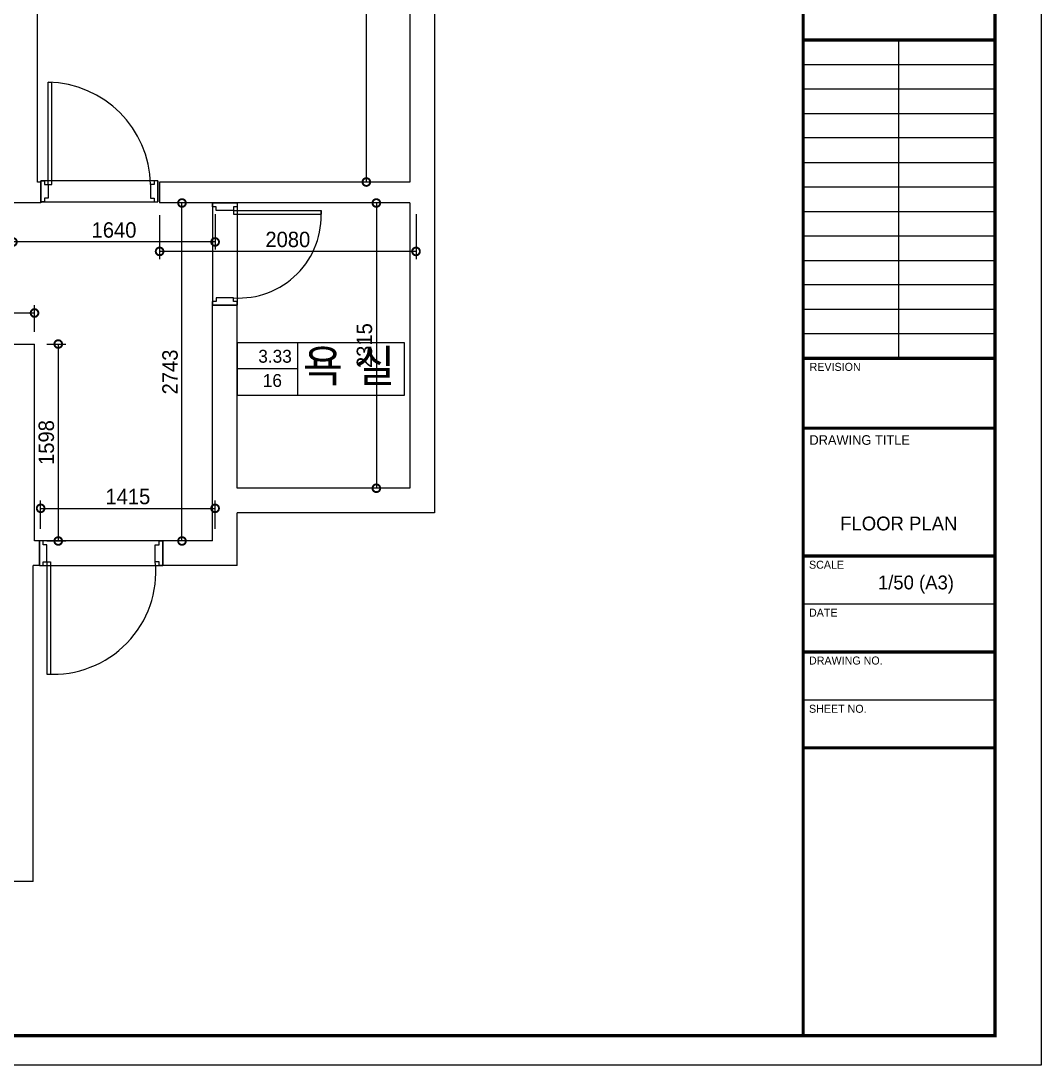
# Model space of a CAD drawing. Header units: inches. Extents: x 88414 to 587042, y -693500 to 27778.
# Drawn here: x 101404 to 109681, y -3468 to 5006 of the extents above; entities that cross this region are included whole.
import ezdxf

# ---------------------------------------------------------------- set-up
doc = ezdxf.new("R2010")
doc.units = ezdxf.units.IN
doc.header["$LTSCALE"] = 50
doc.header["$MEASUREMENT"] = 0
for name, color, linetype in [('TB', 7, 'Continuous'), ('가구', 1, 'Continuous'), ('도면층2', 2, 'Continuous'), ('도면층4', 4, 'Continuous'), ('도면층5', 5, 'Continuous'), ('치수', 7, 'Continuous'), ('텍스트', 4, 'Continuous')]:
    doc.layers.add(name, color=color, linetype=linetype)
doc.styles.add('TITLE_BLOCK_01', font='', dxfattribs={"height": 2.5})
doc.styles.add('스타일1', font='HY울릉도M.TTF')
doc.styles.add('휴먼엑스포', font='Expo M.ttf')
doc.styles.get('TITLE_BLOCK_01').set_extended_font_data('AvantGarde Bk BT')
doc.dimstyles.new('50', dxfattribs={"dimscale": 50, "dimtxt": 2.5, "dimasz": 2.5, "dimexe": 1.25, "dimexo": 2, "dimtad": 1, "dimtxsty": '스타일1', "dimblk": 'DOTSMALL', "dimcen": 2.5, "dimclrd": 1, "dimclre": 1, "dimclrt": 2, "dimadec": 0, "dimazin": 0, "dimtfac": 1, "dimtix": 1, "dimtmove": 0, "dimatfit": 3, "dimldrblk": 'DOTSMALL', "dimfxl": 0, "dimarcsym": 0})

# ---------------------------------------------------------------- blocks, each defined once
blk = doc.blocks.new('_DOTSMALL')
at = {"color": 0, "linetype": 'ByBlock', "const_width": 0.5}
blk.add_lwpolyline([(-0.0625, 0, 1), (0.0625, 0, 1)], format="xyb", close=True, dxfattribs=at)
blk = doc.blocks.new('*D10')
at = {"layer": 'Defpoints', "color": 0}
for p in [(102711.1, 3528.7), (103009.9, 3528.7), (102959.9, 785.7)]:
    blk.add_point(p, dxfattribs=at)
at = {"layer": '치수', "color": 1, "lineweight": -2}
for p, q in [((102909.9, 3528.7), (102648.6, 3528.7)), ((102711.1, 785.7), (102711.1, 3528.7)), ((102859.9, 785.7), (102648.6, 785.7))]:
    blk.add_line(p, q, dxfattribs=at)
at = {"layer": '치수', "color": 1, "lineweight": -2, "xscale": 125, "yscale": 125, "zscale": 125}
for p, rotation in [((102711.1, 3528.7), 90), ((102711.1, 785.7), 270)]:
    blk.add_blockref('_DOTSMALL', p, dxfattribs=dict(at, rotation=rotation))
at = {"layer": '치수', "color": 2, "insert": (102614.9, 2157.2), "char_height": 125, "attachment_point": 5, "rotation": 90, "style": '스타일1'}
blk.add_mtext('2743', dxfattribs=at)
blk = doc.blocks.new('*D11')
at = {"layer": 'Defpoints', "color": 0}
for p in [(101339.9, 3528.7), (102979.9, 3538.7), (101339.9, 3212.4)]:
    blk.add_point(p, dxfattribs=at)
at = {"layer": '치수', "color": 1, "lineweight": -2}
for p, q in [((101339.9, 3428.7), (101339.9, 3149.9)), ((102979.9, 3438.7), (102979.9, 3149.9)), ((102979.9, 3212.4), (101339.9, 3212.4))]:
    blk.add_line(p, q, dxfattribs=at)
at = {"layer": '치수', "color": 1, "lineweight": -2, "xscale": 125, "yscale": 125, "zscale": 125, "rotation": 180}
blk.add_blockref('_DOTSMALL', (101339.9, 3212.4), dxfattribs=at)
at = {"layer": '치수', "color": 1, "lineweight": -2, "xscale": 125, "yscale": 125, "zscale": 125}
blk.add_blockref('_DOTSMALL', (102979.9, 3212.4), dxfattribs=at)
at = {"layer": '치수', "color": 2, "insert": (102159.9, 3308.7), "char_height": 125, "attachment_point": 5, "style": '스타일1'}
blk.add_mtext('1640', dxfattribs=at)
blk = doc.blocks.new('*D26')
at = {"layer": 'Defpoints', "color": 0}
for p in [(101514.9, 2635.9), (99074.9, 2383.7), (101514.9, 2383.7)]:
    blk.add_point(p, dxfattribs=at)
at = {"layer": '치수', "color": 1, "lineweight": -2}
for p, q in [((99074.9, 2483.7), (99074.9, 2698.4)), ((99074.9, 2635.9), (101514.9, 2635.9)), ((101514.9, 2483.7), (101514.9, 2698.4))]:
    blk.add_line(p, q, dxfattribs=at)
at = {"layer": '치수', "color": 1, "lineweight": -2, "xscale": 125, "yscale": 125, "zscale": 125, "rotation": 180}
blk.add_blockref('_DOTSMALL', (99074.9, 2635.9), dxfattribs=at)
at = {"layer": '치수', "color": 1, "lineweight": -2, "xscale": 125, "yscale": 125, "zscale": 125}
blk.add_blockref('_DOTSMALL', (101514.9, 2635.9), dxfattribs=at)
at = {"layer": '치수', "color": 2, "insert": (100294.9, 2732.2), "char_height": 125, "attachment_point": 5, "style": '스타일1'}
blk.add_mtext('2440', dxfattribs=at)
blk = doc.blocks.new('*D27')
at = {"layer": 'Defpoints', "color": 0}
for p in [(101514.9, 2383.7), (101514.9, 785.7), (101707.5, 785.7)]:
    blk.add_point(p, dxfattribs=at)
at = {"layer": '치수', "color": 1, "lineweight": -2}
for p, q in [((101614.9, 2383.7), (101770, 2383.7)), ((101707.5, 2383.7), (101707.5, 785.7)), ((101614.9, 785.7), (101770, 785.7))]:
    blk.add_line(p, q, dxfattribs=at)
at = {"layer": '치수', "color": 1, "lineweight": -2, "xscale": 125, "yscale": 125, "zscale": 125}
for p, rotation in [((101707.5, 2383.7), 90), ((101707.5, 785.7), 270)]:
    blk.add_blockref('_DOTSMALL', p, dxfattribs=dict(at, rotation=rotation))
at = {"layer": '치수', "color": 2, "insert": (101611.3, 1584.7), "char_height": 125, "attachment_point": 5, "rotation": 90, "style": '스타일1'}
blk.add_mtext('1598', dxfattribs=at)
blk = doc.blocks.new('*D28')
at = {"layer": 'Defpoints', "color": 0}
for p in [(102979.9, 1050.7), (101564.9, 785.7), (102979.9, 785.7)]:
    blk.add_point(p, dxfattribs=at)
at = {"layer": '치수', "color": 1, "lineweight": -2}
for p, q in [((101564.9, 885.7), (101564.9, 1113.2)), ((102979.9, 885.7), (102979.9, 1113.2)), ((101564.9, 1050.7), (102979.9, 1050.7))]:
    blk.add_line(p, q, dxfattribs=at)
at = {"layer": '치수', "color": 1, "lineweight": -2, "xscale": 125, "yscale": 125, "zscale": 125, "rotation": 180}
blk.add_blockref('_DOTSMALL', (101564.9, 1050.7), dxfattribs=at)
at = {"layer": '치수', "color": 1, "lineweight": -2, "xscale": 125, "yscale": 125, "zscale": 125}
blk.add_blockref('_DOTSMALL', (102979.9, 1050.7), dxfattribs=at)
at = {"layer": '치수', "color": 2, "insert": (102272.4, 1145.7), "char_height": 125, "attachment_point": 5, "style": '스타일1'}
blk.add_mtext('1415', dxfattribs=at)
blk = doc.blocks.new('*D29')
at = {"layer": 'Defpoints', "color": 0}
for p in [(104206.9, 7018.7), (104559.9, 7018.7), (104559.9, 3698.7)]:
    blk.add_point(p, dxfattribs=at)
at = {"layer": '치수', "color": 1, "lineweight": -2}
for p, q in [((104459.9, 7018.7), (104144.4, 7018.7)), ((104206.9, 3698.7), (104206.9, 7018.7)), ((104459.9, 3698.7), (104144.4, 3698.7))]:
    blk.add_line(p, q, dxfattribs=at)
at = {"layer": '치수', "color": 1, "lineweight": -2, "xscale": 125, "yscale": 125, "zscale": 125}
for p, rotation in [((104206.9, 7018.7), 90), ((104206.9, 3698.7), 270)]:
    blk.add_blockref('_DOTSMALL', p, dxfattribs=dict(at, rotation=rotation))
at = {"layer": '치수', "color": 2, "insert": (104110.6, 5358.7), "char_height": 125, "attachment_point": 5, "rotation": 90, "style": '스타일1'}
blk.add_mtext('3320', dxfattribs=at)
blk = doc.blocks.new('*D31')
at = {"layer": 'Defpoints', "color": 0}
for p in [(104559.9, 3528.7), (104288.1, 1213.7), (104559.9, 1213.7)]:
    blk.add_point(p, dxfattribs=at)
at = {"layer": '치수', "color": 1, "lineweight": -2}
for p, q in [((104459.9, 3528.7), (104225.6, 3528.7)), ((104288.1, 3528.7), (104288.1, 1213.7)), ((104459.9, 1213.7), (104225.6, 1213.7))]:
    blk.add_line(p, q, dxfattribs=at)
at = {"layer": '치수', "color": 1, "lineweight": -2, "xscale": 125, "yscale": 125, "zscale": 125}
for p, rotation in [((104288.1, 3528.7), 90), ((104288.1, 1213.7), 270)]:
    blk.add_blockref('_DOTSMALL', p, dxfattribs=dict(at, rotation=rotation))
at = {"layer": '치수', "color": 2, "insert": (104191.9, 2371.2), "char_height": 125, "attachment_point": 5, "rotation": 90, "style": '스타일1'}
blk.add_mtext('2315', dxfattribs=at)
blk = doc.blocks.new('*D32')
at = {"layer": 'Defpoints', "color": 0}
for p in [(102529.9, 3528.7), (104609.9, 3538.7), (102529.9, 3135.7)]:
    blk.add_point(p, dxfattribs=at)
at = {"layer": '치수', "color": 1, "lineweight": -2}
for p, q in [((102529.9, 3428.7), (102529.9, 3073.2)), ((104609.9, 3438.7), (104609.9, 3073.2)), ((104609.9, 3135.7), (102529.9, 3135.7))]:
    blk.add_line(p, q, dxfattribs=at)
at = {"layer": '치수', "color": 1, "lineweight": -2, "xscale": 125, "yscale": 125, "zscale": 125, "rotation": 180}
blk.add_blockref('_DOTSMALL', (102529.9, 3135.7), dxfattribs=at)
at = {"layer": '치수', "color": 1, "lineweight": -2, "xscale": 125, "yscale": 125, "zscale": 125}
blk.add_blockref('_DOTSMALL', (104609.9, 3135.7), dxfattribs=at)
at = {"layer": '치수', "color": 2, "insert": (103569.9, 3232), "char_height": 125, "attachment_point": 5, "style": '스타일1'}
blk.add_mtext('2080', dxfattribs=at)

msp = doc.modelspace()

# ---------------------------------------------------------------- linework, layer by layer
at = {"layer": 'TB'}
for p, q in [((108523.315, 4851.634), (108523.315, 2268.121)), ((107750.796, 4652.902), (109307.473, 4652.902)), ((107750.796, 4652.902), (109307.473, 4652.902)), ((107750.796, 4454.171), (109307.473, 4454.171)), ((107750.796, 4454.171), (109307.473, 4454.171)), ((107750.796, 4255.439), (109307.473, 4255.439)), ((107750.796, 4255.439), (109307.473, 4255.439)), ((109307.473, 4056.707), (107750.796, 4056.707)), ((107750.796, 3857.975), (109307.473, 3857.975)), ((107750.796, 3857.975), (109307.473, 3857.975)), ((107750.796, 3659.244), (109307.473, 3659.244)), ((107750.796, 3659.244), (109307.473, 3659.244)), ((107750.796, 3460.512), (109307.473, 3460.512)), ((107750.796, 3460.512), (109307.473, 3460.512)), ((107750.796, 3261.78), (109307.473, 3261.78)), ((107750.796, 3261.78), (109307.473, 3261.78)), ((107750.796, 3063.048), (109307.473, 3063.048)), ((107750.796, 3063.048), (109307.473, 3063.048)), ((109307.473, 2864.317), (107750.796, 2864.317)), ((109307.473, 2665.585), (107750.796, 2665.585)), ((109307.473, 2466.853), (107750.796, 2466.853)), ((109307.473, 2466.853), (107750.796, 2466.853))]:
    msp.add_line(p, q, dxfattribs=at)
at = {"layer": 'TB', "const_width": 25.945}
msp.add_lwpolyline([(88811.223, -3227.988), (109307.473, -3227.988), (109307.473, 10382.388), (88811.223, 10382.388)], close=True, dxfattribs=at)
for points in [[(107750.796, -3227.988), (107750.796, 10382.388)], [(109301.654, 4851.634), (107744.977, 4851.634)], [(109307.473, 4851.634), (107750.796, 4851.634)], [(107750.796, 2268.121), (109307.473, 2268.121)], [(107750.796, 1701.49), (109307.473, 1701.49)], [(107750.796, 663.705), (109307.473, 663.705)], [(107750.796, -114.633), (109307.473, -114.633)], [(107750.796, -892.972), (109307.473, -892.972)]]:
    msp.add_lwpolyline(points, dxfattribs=at)
at = {"layer": 'TB'}
for points in [[(107750.796, 274.536), (109307.473, 274.536)], [(107750.796, -503.803), (109307.473, -503.803)]]:
    msp.add_lwpolyline(points, dxfattribs=at)
at = {"layer": '가구'}
msp.add_lwpolyline([(88414.193, 10711.743), (109680.85, 10711.743), (109680.85, -3467.52), (88414.193, -3467.52)], close=True, dxfattribs=at)
at = {"layer": '도면층2'}
for p, q in [((104759.947, 8388.717), (104759.947, 1013.717)), ((101539.947, 3698.717), (101539.947, 7018.717)), ((104559.947, 7018.717), (104559.947, 3698.717)), ((101564.947, 3698.717), (101539.947, 3698.717)), ((101564.947, 3698.717), (101564.947, 3528.717)), ((104559.947, 3698.717), (102529.947, 3698.717)), ((102529.947, 3698.717), (102529.947, 3528.717)), ((101564.947, 3528.717), (101339.947, 3528.717)), ((104559.947, 3528.717), (102529.947, 3528.717)), ((104559.947, 3528.717), (104559.947, 1213.717)), ((102959.947, 785.717), (102959.947, 2728.717)), ((103159.947, 1213.717), (103159.947, 2728.717)), ((98924.947, 2383.717), (101514.947, 2383.717)), ((101514.947, 785.717), (101514.947, 2383.717)), ((104559.947, 1213.717), (103159.947, 1213.717)), ((104759.947, 1013.717), (103159.947, 1013.717)), ((103159.947, 585.717), (103159.947, 1013.717)), ((101554.947, 785.717), (101514.947, 785.717)), ((101554.947, 585.717), (101554.947, 785.717)), ((102959.947, 785.717), (102554.947, 785.717)), ((102554.947, 585.717), (102554.947, 785.717)), ((101504.947, -1976.283), (101504.947, 585.717)), ((101554.947, 585.717), (101504.947, 585.717)), ((103159.947, 585.717), (102554.947, 585.717)), ((101504.947, -1976.283), (100289.947, -1976.283))]:
    msp.add_line(p, q, dxfattribs=at)
at = {"layer": '도면층4'}
for p, q in [((101624.947, 3678.717), (101624.947, 4508.717)), ((101624.947, 4508.717), (101654.947, 4508.717)), ((101654.947, 3678.717), (101654.947, 4508.162)), ((102514.947, 3708.717), (101564.947, 3708.717)), ((101564.947, 3708.717), (101564.947, 3538.717)), ((101624.947, 3678.717), (101654.947, 3678.717)), ((102514.947, 3538.717), (102514.947, 3708.717)), ((102514.947, 3708.717), (102514.947, 3538.717)), ((101564.947, 3538.717), (102514.947, 3538.717)), ((102959.947, 3528.717), (103159.947, 3528.717)), ((103159.947, 3528.717), (102959.947, 3528.717)), ((102959.947, 3498.717), (102959.947, 3528.717)), ((102959.947, 3528.717), (102959.947, 2698.717)), ((103159.947, 3528.717), (103159.947, 2698.717)), ((103129.947, 3468.717), (103839.947, 3468.717)), ((103129.947, 3468.717), (103129.947, 3438.717)), ((103129.947, 3438.717), (103839.391, 3438.717)), ((103839.947, 3468.717), (103839.947, 3438.717)), ((102959.947, 2698.717), (102959.947, 2728.717)), ((103159.947, 2698.717), (102959.947, 2698.717)), ((102554.947, 785.717), (101554.947, 785.717)), ((101554.947, 785.717), (101554.947, 585.717)), ((101554.947, 585.717), (101554.947, 785.717)), ((102554.947, 585.717), (102554.947, 785.717)), ((101614.947, 615.717), (101614.947, -294.283)), ((101614.947, 615.717), (101644.947, 615.717)), ((101644.947, 615.717), (101644.947, -293.727)), ((101554.947, 585.717), (102554.947, 585.717)), ((101614.947, -294.283), (101644.947, -294.283))]:
    msp.add_line(p, q, dxfattribs=at)
for points in [[(101564.947, 3708.717), (101594.947, 3708.717), (101594.947, 3678.717), (101624.947, 3678.717), (101624.947, 3568.717), (101594.947, 3568.717), (101594.947, 3538.717), (101564.947, 3538.717), (101564.947, 3708.717)], [(102514.947, 3708.717), (102484.947, 3708.717), (102484.947, 3678.717), (102454.947, 3678.717), (102454.947, 3568.717), (102484.947, 3568.717), (102484.947, 3538.717), (102514.947, 3538.717), (102514.947, 3708.717)], [(103159.947, 3528.717), (103159.947, 3498.717), (103129.947, 3498.717), (103129.947, 3468.717), (102989.947, 3468.717), (102989.947, 3498.717), (102959.947, 3498.717), (102959.947, 3528.717), (103159.947, 3528.717)], [(103159.947, 2698.717), (103159.947, 2728.717), (103129.947, 2728.717), (103129.947, 2758.717), (102989.947, 2758.717), (102989.947, 2728.717), (102959.947, 2728.717), (102959.947, 2698.717), (103159.947, 2698.717)], [(101554.947, 585.717), (101584.947, 585.717), (101584.947, 615.717), (101614.947, 615.717), (101614.947, 755.717), (101584.947, 755.717), (101584.947, 785.717), (101554.947, 785.717), (101554.947, 585.717)], [(102554.947, 585.717), (102524.947, 585.717), (102524.947, 615.717), (102494.947, 615.717), (102494.947, 755.717), (102524.947, 755.717), (102524.947, 785.717), (102554.947, 785.717), (102554.947, 585.717)]]:
    msp.add_lwpolyline(points, dxfattribs=at)
at = {"layer": '도면층5'}
for centre, radius, start, end in [((101613.755, 3666.962), 841.274, 0.8006226, 89.237754), ((103172.808, 3425.335), 667.994, 266.3211938, 3.7236715), ((101667.762, 535.644), 831.051, 266.3562392, 5.5291274)]:
    msp.add_arc(centre, radius, start, end, dxfattribs=at)
at = {"layer": '텍스트'}
for p, q in [((103649.918, 1969.623), (103649.918, 2394.134)), ((103649.918, 2181.879), (103158.674, 2181.879))]:
    msp.add_line(p, q, dxfattribs=at)
msp.add_lwpolyline([(104516.925, 2394.134), (103158.674, 2394.134), (103158.674, 1969.623), (104516.925, 1969.623)], close=True, dxfattribs=at)

# ---------------------------------------------------------------- texts
at = {"layer": 'TB', "style": 'TITLE_BLOCK_01'}
for s, height, p in [('REVISION', 64.8616, (107802.648, 2166.333)), ('REVISION', 64.8616, (107802.648, 2166.333)), ('DRAWING TITLE', 77.83386, (107801.059, 1566.256)), ('SCALE', 64.8616, (107797.874, 560.714)), ('DATE', 64.8616, (107797.874, 171.665)), ('DRAWING NO.', 64.86155, (107797.874, -216.766)), ('SHEET NO.', 64.8616, (107797.874, -608.224))]:
    msp.add_text(s, height=height, dxfattribs=at).set_placement(p)
at = {"layer": '텍스트', "style": '휴먼엑스포'}
for s, height, p in [('3.33', 104.4643, (103330.323, 2232.501)), ('욕 실 ', 261.1607, (103690.341, 2076.824)), ('16', 104.4643, (103366.788, 2036.055)), ('FLOOR PLAN', 112.2269, (108050.778, 871.535)), (' 1/50 (A3)', 112.2269, (108315.028, 393.104))]:
    msp.add_text(s, height=height, dxfattribs=at).set_placement(p)

# ---------------------------------------------------------------- dimensions: what is measured, and where the dimension line sits
at = {"layer": '치수'}
for base, p1, p2, angle, picture, middle in [((104206.856, 7018.717), (104559.947, 3698.717), (104559.947, 7018.717), 90, '*D29', (104110.61, 5358.717)), ((102711.121, 3528.717), (102959.947, 785.717), (103009.947, 3528.717), 90, '*D10', (102614.874, 2157.217)), ((104288.144, 1213.717), (104559.947, 3528.717), (104559.947, 1213.717), 90, '*D31', (104191.897, 2371.217)), ((101339.947, 3212.398), (102979.947, 3538.717), (101339.947, 3528.717), 180, '*D11', (102159.947, 3308.728)), ((102529.947, 3135.685), (104609.947, 3538.717), (102529.947, 3528.717), 180, '*D32', (103569.947, 3232.015)), ((101514.947, 2635.947), (99074.947, 2383.717), (101514.947, 2383.717), 180, '*D26', (100294.947, 2732.194)), ((101707.541, 785.717), (101514.947, 2383.717), (101514.947, 785.717), 90, '*D27', (101611.294, 1584.717)), ((102979.947, 1050.738), (101564.947, 785.717), (102979.947, 785.717), 180, '*D28', (102272.447, 1145.737))]:
    dim = msp.add_linear_dim(base=base, p1=p1, p2=p2, angle=angle, dimstyle='50', dxfattribs=at)
    dim.commit()
    dim.dimension.update_dxf_attribs({"geometry": picture, "text_midpoint": middle})

doc.saveas('drawing.dxf')
